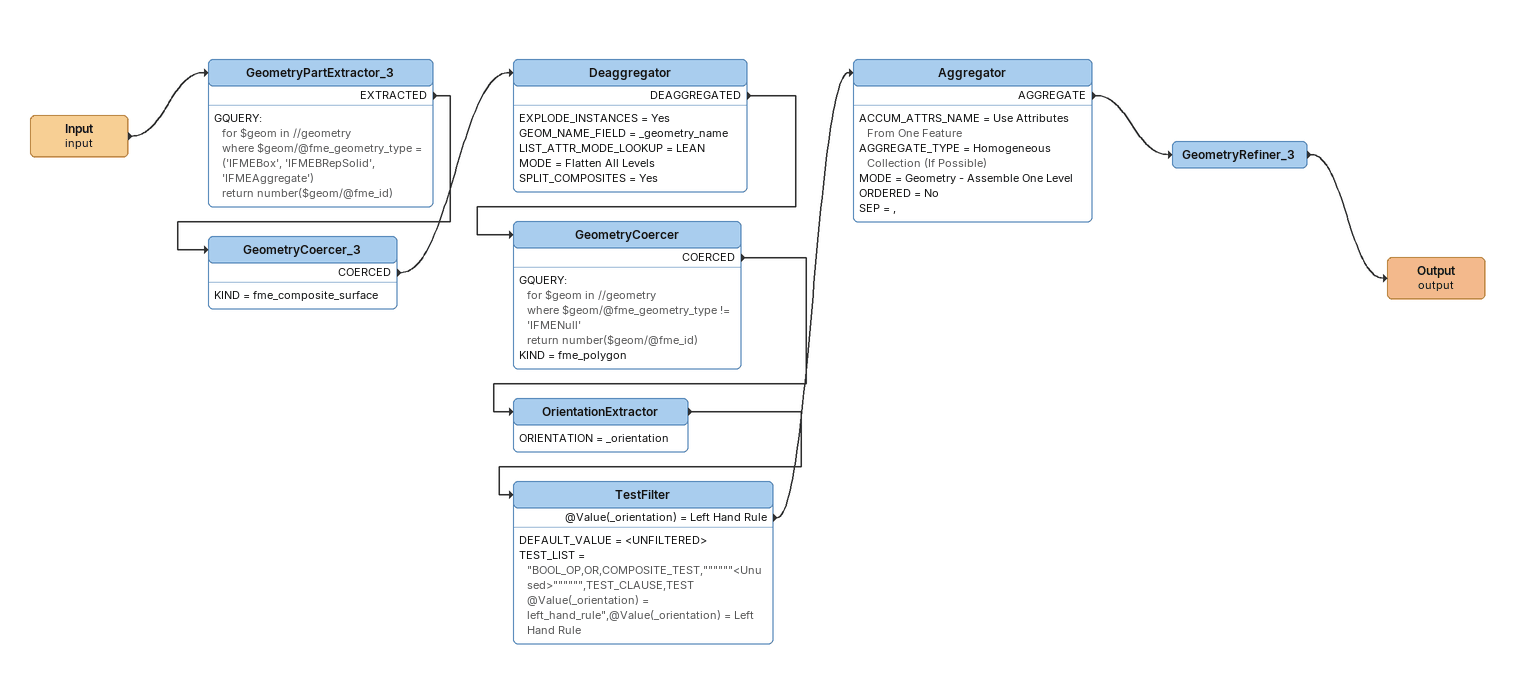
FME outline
Input (input)
    -> GeometryPartExtractor_3
GeometryPartExtractor_3
    GQUERY:
      for $geom in //geometry
      where $geom/@fme_geometry_type = ('IFMEBox', 'IFMEBRepSolid', 'IFMEAggregate')
      return number($geom/@fme_id)
    EXTRACTED -> GeometryCoercer_3
GeometryCoercer_3
    KIND = fme_composite_surface
    COERCED -> Deaggregator
Deaggregator
    EXPLODE_INSTANCES = Yes
    GEOM_NAME_FIELD = _geometry_name
    LIST_ATTR_MODE_LOOKUP = LEAN
    MODE = Flatten All Levels
    SPLIT_COMPOSITES = Yes
    DEAGGREGATED -> GeometryCoercer
GeometryCoercer
    GQUERY:
      for $geom in //geometry
      where $geom/@fme_geometry_type != 'IFMENull'
      return number($geom/@fme_id)
    KIND = fme_polygon
    COERCED -> OrientationExtractor
OrientationExtractor
    ORIENTATION = _orientation
    -> TestFilter
TestFilter
    DEFAULT_VALUE = <UNFILTERED>
    TEST_LIST = "BOOL_OP,OR,COMPOSITE_TEST,""""""<Unused>"""""",TEST_CLAUSE,TEST @Value(_orientation) = left_hand_rule",@Value(_orientation) = Left Hand Rule
    @Value(_orientation) = Left Hand Rule -> Aggregator
Aggregator
    ACCUM_ATTRS_NAME = Use Attributes From One Feature
    AGGREGATE_TYPE = Homogeneous Collection (If Possible)
    MODE = Geometry - Assemble One Level
    ORDERED = No
    SEP = ,
    AGGREGATE -> GeometryRefiner_3
GeometryRefiner_3
    -> Output (output)
Output (output)
